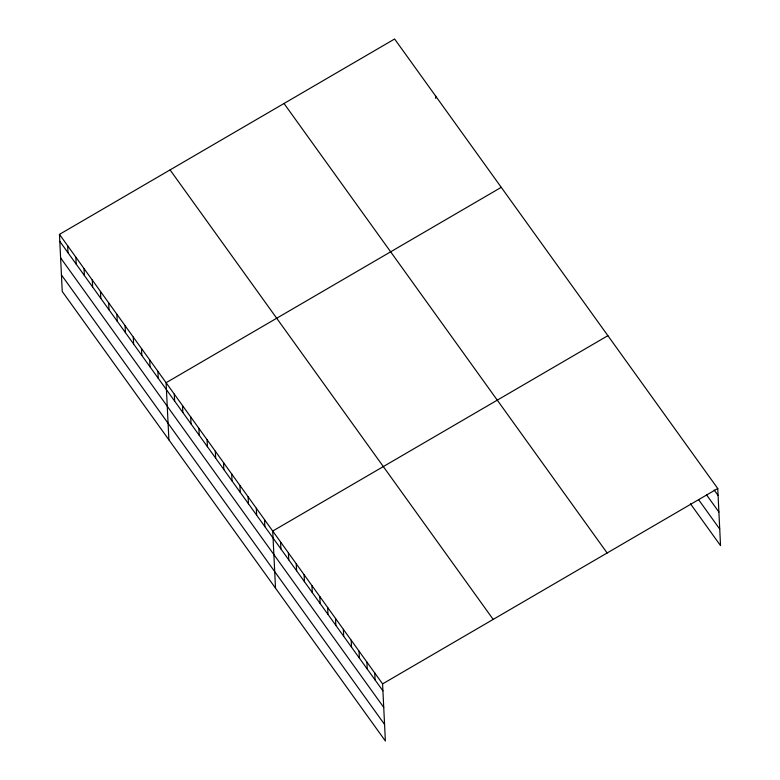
<?xml version="1.0" encoding="UTF-8"?>
<svg xmlns="http://www.w3.org/2000/svg" width="780" height="780" viewBox="0 0 780 780"><rect width="100%" height="100%" fill="white"/><g stroke="black" fill="none" stroke-linecap="round" stroke-linejoin="round"><path stroke-width="1.17" d="M59.465 234.38L382.58 683.884L385.378 741L62.254 291.496L59.465 234.38L394.622 39L717.746 488.504L720.535 545.62L690.456 503.773M501.257 187.336L166.091 382.717L168.889 439.832M607.883 335.673L272.727 531.053L275.515 588.169M382.58 683.884L717.746 488.504M714.158 490.015L718.087 495.466M706.466 494.735L718.897 512.021M698.802 499.96L719.725 529.074M284.017 103.477L607.142 552.981M170.069 169.903L493.184 619.408M59.806 241.342L382.921 690.846M60.616 257.887L383.731 707.401M61.445 274.94L384.569 724.444M435.63 96.057L435.747 98.377M374.741 672.965L375.073 679.926M366.892 662.054L367.234 669.016M359.044 651.134L359.385 658.096M351.195 640.224L351.536 647.176M343.346 629.304L343.688 636.265M335.498 618.384L335.839 625.346M327.649 607.474L327.99 614.425M319.81 596.554L320.151 603.515M311.961 585.634L312.302 592.595M304.112 574.724L304.453 581.685M296.264 563.803L296.605 570.765M288.415 552.883L288.756 559.845M280.566 541.973L280.907 548.935M264.517 519.646L264.859 526.607M256.318 508.228L256.659 515.19M248.118 496.821L248.459 503.783M239.918 485.413L240.25 492.375M231.709 473.996L232.05 480.958M223.509 462.589L223.85 469.55M215.309 451.181L215.65 458.143M207.1 439.764L207.441 446.726M198.9 428.356L199.241 435.318M190.7 416.949L191.041 423.91M182.501 405.532L182.842 412.493M174.291 394.124L174.632 401.086M157.892 371.309L158.233 378.261M149.692 359.892L150.033 366.853M141.482 348.485L141.823 355.446M133.282 337.077L133.624 344.029M125.083 325.66L125.424 332.621M116.883 314.252L117.215 321.214M108.673 302.845L109.015 309.806M100.474 291.427L100.815 298.389M92.274 280.02L92.615 286.981M84.074 268.613L84.406 275.574M75.865 257.195L76.206 264.157M67.665 245.788L68.006 252.749"/></g></svg>
